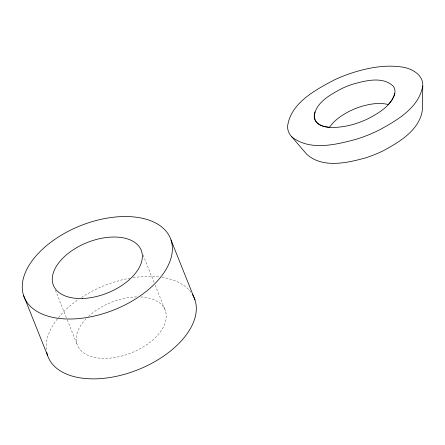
<?xml version="1.0" encoding="UTF-8"?>
<svg xmlns="http://www.w3.org/2000/svg" width="445" height="445" viewBox="0 0 445 445"><rect width="100%" height="100%" fill="white"/><g stroke="black" fill="none" stroke-linecap="round" stroke-linejoin="round"><path stroke-width="0.33" stroke-dasharray="2.23 1.67" d="M143.084 254.968L154.154 282.647M155.183 285.217L165.479 310.96M55.414 290.229L66.995 319.193M67.256 319.838L77.035 344.297M46.33 349.598A78.793 45.307 -21.8 0 1 78.587 299.351M81.435 297.444A78.793 45.307 -21.8 0 1 129.823 278.203M133.144 277.652A78.793 45.307 -21.8 0 1 159.349 276.962M161.991 277.324A78.793 45.307 -21.8 0 1 191.133 292.482M140.715 296.949A47.276 27.184 -21.8 0 1 160.239 332.009A47.276 27.184 -21.8 0 1 95.731 357.63A47.276 27.184 -21.8 0 1 86.247 318.581M88.505 316.373A47.276 27.184 -21.8 0 1 137.683 296.882"/><path stroke-width="0.67" d="M422.689 86.82C424.068 74.838 411.364 68.018 401.123 66.922C384.547 64.603 367.737 67.901 351.956 72.93A91.809 52.794 -21.8 0 0 334.29 79.933C315.499 89.901 290.691 102.901 287.565 126.313A43.515 25.02 -21.8 0 0 290.535 135.408L306.777 154.304C322.542 168.499 346.677 163.031 365.117 158.014A75.528 43.426 -21.8 0 0 383.812 150.493C399.994 141.688 419.991 129.601 422.439 109.531L422.75 86.03C418.828 108.091 396.501 120.645 378.439 130.446A91.703 52.727 -21.8 0 1 356.962 139.051C336.387 144.581 309.987 151.467 291.659 136.743M394.826 93.289L394.982 91.403A25.81 14.841 -21.8 0 0 393.291 86.202C382.522 76.017 365.534 80.684 352.807 84.183A55.074 31.667 -21.8 0 0 341.821 88.544C330.502 94.613 315.077 102.667 314.176 117.124A25.76 14.813 -21.8 0 0 315.405 120.806C318.448 125.423 324.338 126.786 329.5 127.303C334.612 119.861 342.4 114.738 350.371 110.777A45.318 26.06 -21.8 0 1 361.334 106.472C370.018 103.902 379.435 102.294 388.368 104.547L392.001 99.986L394.148 95.797A28.063 16.137 -21.8 0 0 394.826 93.289C391.383 105.804 378.879 112.986 368.149 118.67A55.035 31.645 -21.8 0 1 355.794 123.61C344.513 127.47 310.054 133.6 314.954 111.851M171.019 240A78.793 45.307 -21.8 0 1 72.819 318.954A78.793 45.307 -21.8 0 1 48.116 244.366A78.793 45.307 -21.8 0 1 171.019 240L194.96 299.852M23.613 295.547L47.554 355.405M192.49 294.512A78.793 45.307 -21.8 0 1 137.533 369.912A78.793 45.307 -21.8 0 1 46.697 352.101M82.62 298.484A47.276 27.184 -21.8 0 0 141.538 251.108A47.276 27.184 -21.8 0 0 67.796 253.728A47.276 27.184 -21.8 0 0 82.62 298.484"/></g></svg>
